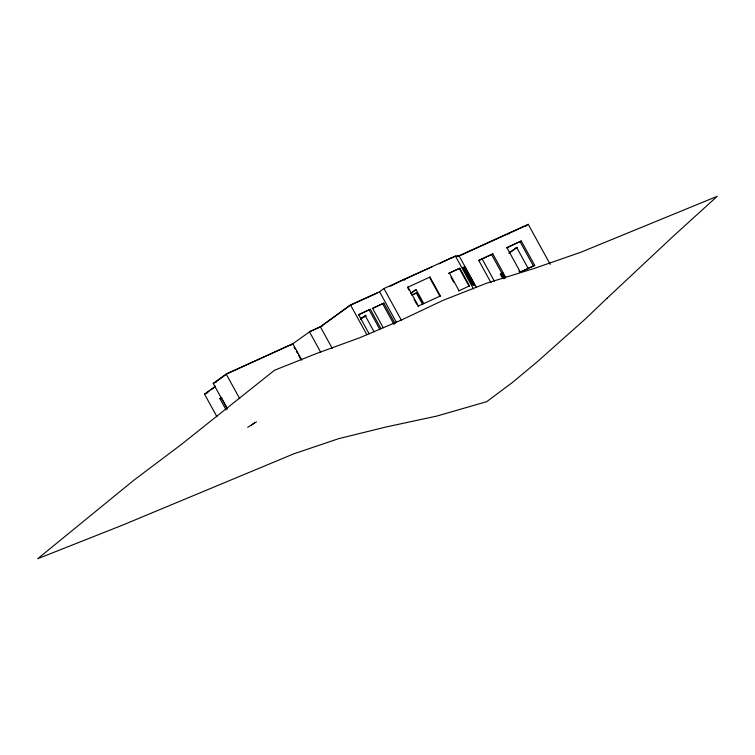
<?xml version="1.0" encoding="UTF-8"?>
<svg xmlns="http://www.w3.org/2000/svg" width="755" height="755" viewBox="0 0 755 755"><rect width="100%" height="100%" fill="white"/><g stroke="black" fill="none" stroke-linecap="round" stroke-linejoin="round"><path stroke-width="1.13" d="M227.34 409.078L213.231 383.408L226.179 374.036L292.846 343.733L301.877 360.163M215.996 381.851L227.349 373.621L242.959 366.534M216.921 416.703L204.511 394.119L215.609 386.079M207.266 392.553L209.135 391.203M210.994 389.854L214.722 387.155M290.524 345.412L309.616 331.756L322.281 326.009M226.066 409.889L219.894 398.649L221.687 397.347M320.715 352.255L309.427 331.728L320.365 326.755L350.49 304.935L379.548 291.723L383.946 288.542L404.199 279.341L405.086 279.746L405.265 278.85L455.435 256.049L459.021 255.766L508.323 233.361L509.314 233.814L509.512 232.823L528.217 224.32L550.225 264.354M320.998 326.462L350.018 305.445L377.387 293.006M390.156 286.343L404.199 279.341M404.321 280.105L405.265 278.85M358.531 314.911L370.309 309.267L380.916 328.567M360.39 319.252L365.854 315.288L365.203 315.59L374.14 331.851M372.432 308.597L383.833 303.114L395.101 323.612M407.492 287.391L407.955 287.06L418.345 305.964L417.892 306.294L440.382 295.951L429.982 277.047L407.492 287.391L409.134 290.373M439.08 263.825L451.669 257.757M429.982 277.047L429.529 277.378L439.92 296.281L440.382 295.951M410.588 293.431L416.033 289.486L423.81 303.614M411.239 293.129L415.779 289.844M412.23 294.978L416.845 292.761L422.951 303.869M459.804 268.214L448.857 273.319L459.804 268.214L469.506 285.862L469.053 286.192L459.351 268.544M508.323 233.361L507.313 234.361M509.512 232.823L508.379 233.644L524.385 226.368M247.716 427.33L256.436 421.866M525.357 226.387L528.217 224.32M251.594 424.952L254.435 422.894M478.576 260.692L492.817 253.916L505.68 277.321M506.737 247.895L521.271 240.987L534.7 265.401L520.167 272.31M509.181 252.783L516.618 247.395L528.368 268.761M508.945 253.387L517.317 247.329M502.849 272.961L500.301 274.254A70.895 54.992 54.3 0 1 503 278.737M464.891 267.119L464.108 267.581L473.8 285.22L474.593 284.758L464.891 267.119L462.636 267.298L472.337 284.937L474.593 284.758M404.812 279.18L432.275 266.704M454.708 256.502L450.773 258.389M460.418 255.445L506.124 234.673M243.61 366.232L292.393 344.063M370.309 309.267L358.578 314.599L369.186 333.899M383.833 303.114L372.508 308.267L383.219 327.736M492.817 253.916L478.698 260.333L491.005 282.71M521.271 240.987L506.85 247.546L520.27 271.96L534.7 265.401M213.231 383.408L216.26 382.03M361.013 318.138L366.015 315.864M411.645 295.12L416.845 292.761M360.56 318.459L365.562 316.194M204.511 394.119L207.597 392.713M219.894 398.649L221.517 397.913L227.132 408.125M469.506 285.862L458.559 290.958L459.012 290.628L449.319 272.989M503.377 274.244L502.283 274.745L504.406 278.595M504.113 278.34L504.736 278.085M456.954 256.322L459.2 256.153M520.138 241.808L533.558 266.222M503.368 275.566L504.916 278.378M491.675 254.737L504.538 278.142M502.292 276.085L503.349 278.01M482.049 258.767L494.468 281.351M459.021 255.766L476.518 287.589M455.435 256.049L473.489 288.901M451.018 277.236L453.708 282.134M416.392 293.091L422.498 304.19M414.061 299.329L416.798 304.303M383.946 288.542L401.443 320.365M379.548 291.723L396.479 322.517M382.728 303.916L393.997 324.414M369.204 310.06L379.812 329.369M350.49 304.935L366.855 334.701M320.365 326.755L332.219 348.31M294.082 347.149L295.214 349.197M296.337 351.254L297.47 353.302M298.593 355.36L300.858 359.465M226.179 374.036L239.722 398.668M519.449 271.866A70.895 46.565 66.1 0 1 518.978 270.932M500.82 273.886A70.895 54.992 54.3 0 1 503.528 278.368M607.228 298.074L584.785 319.478L537.418 361.645L512.683 382.266L486.73 401.66L436.796 416.08L386.503 426.886L338.759 438.646L293.818 453.821L121.838 525.423L37.75 558.7L133.965 480.133L181.332 444.487L274.499 370.243L316.43 353.538L359.474 337.844L401.792 319.856L443.081 300.32L486.73 283.172L534.153 268.469L581.142 252.123L717.25 196.3L673.507 235.994L607.228 298.074"/></g></svg>
